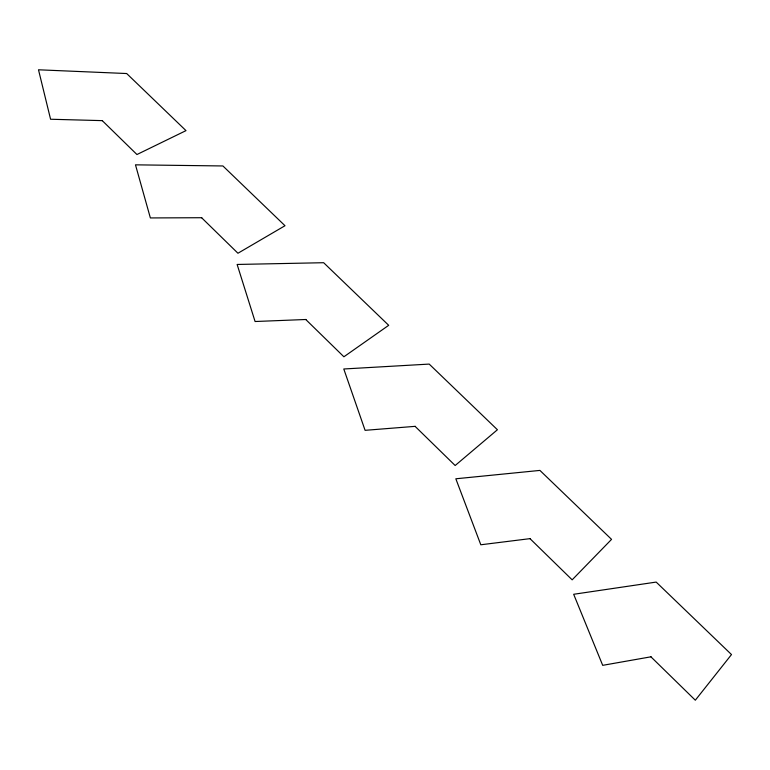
<?xml version="1.0" encoding="UTF-8"?>
<svg xmlns="http://www.w3.org/2000/svg" width="770" height="770" viewBox="0 0 770 770"><rect width="100%" height="100%" fill="white"/><g stroke="black" fill="none" stroke-linecap="round" stroke-linejoin="round"><path stroke-width="1.16" d="M651.074 656.791L602.698 665.338L573.669 594.276L656.184 582.082L731.5 654.567L695.32 700.209L650.948 656.839M530.155 538.625L480.807 544.775L455.83 478.786L539.914 470.412L611.553 539.366L572.158 579.839L530.02 538.673M415.251 426.339L365.086 430.324L343.786 368.984L429.198 364.085L497.42 429.747L455.166 465.513L415.107 426.368M305.921 319.492L255.082 321.514L237.131 264.457L323.65 262.714L388.696 325.315L343.901 356.78L305.777 319.521M201.759 217.718L150.371 217.939L135.481 164.838L222.915 165.964L284.996 225.726L237.949 253.243L201.615 217.737M102.42 120.64L50.579 119.244L38.5 69.791L126.684 73.535L185.994 130.631L136.945 154.529L102.275 120.649"/></g></svg>
